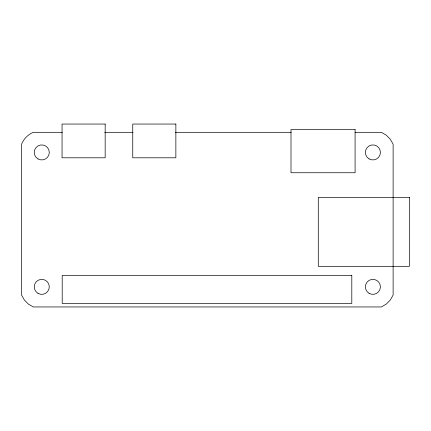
<?xml version="1.0" encoding="UTF-8"?>
<svg xmlns="http://www.w3.org/2000/svg" width="431" height="431" viewBox="0 0 431 431"><rect width="100%" height="100%" fill="white"/><g stroke="black" fill="none" stroke-linecap="round" stroke-linejoin="round"><path stroke-width="0.65" d="M62.306 132.317L33.279 132.317A21.825 21.825 0 0 0 21.669 143.932L21.55 295.063L24.362 300.014L28.365 304.07L33.279 306.953L381.392 306.953L386.305 304.07L390.303 300.014L393.12 295.063L393.12 144.213L390.303 139.261L386.305 135.205L381.392 132.317L355.085 132.317M104.717 132.317L132.99 132.317M175.401 132.317L291.184 132.317M105.164 124.047L62.053 124.047L62.053 157.794L105.164 157.794L105.164 124.047M175.864 124.047L132.748 124.047L132.748 157.794L175.864 157.794L175.864 124.047M355.085 129.489L290.995 129.489L290.995 172.75L355.085 172.75L355.085 129.489M409.45 197.355L318.283 197.355L318.283 266.31L409.45 266.31L409.45 197.355M351.804 275.452L62.199 275.452L62.199 303.472L351.804 303.472L351.804 275.452M369.141 293.355A7.51 7.51 0 0 0 380.411 286.852A7.51 7.51 0 0 0 369.141 280.344A7.51 7.51 0 0 0 369.141 293.355M369.141 158.931A7.51 7.51 0 0 0 380.411 152.423A7.51 7.51 0 0 0 369.141 145.92A7.51 7.51 0 0 0 369.141 158.931M38.014 293.355A7.51 7.51 0 0 0 49.285 286.852A7.51 7.51 0 0 0 38.014 280.344A7.51 7.51 0 0 0 38.014 293.355M38.014 158.931A7.51 7.51 0 0 0 49.285 152.423A7.51 7.51 0 0 0 38.014 145.92A7.51 7.51 0 0 0 38.014 158.931"/></g></svg>
